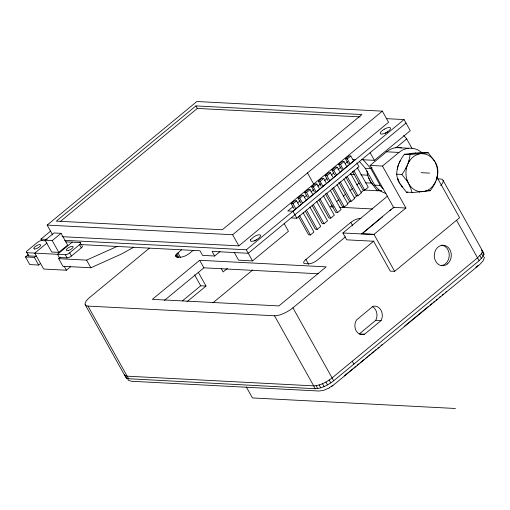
<?xml version="1.0" encoding="UTF-8"?>
<svg xmlns="http://www.w3.org/2000/svg" width="510" height="510" viewBox="0 0 510 510"><rect width="100%" height="100%" fill="white"/><g stroke="black" fill="none" stroke-linecap="round" stroke-linejoin="round"><path stroke-width="0.76" d="M381.416 190.517L376.998 190.287L372.313 184.078A19.055 15.784 -87 0 0 373.25 185.092M401.721 186.328L401.733 186.029C392.853 176.333 397.22 163.48 404.417 154.275L420.489 152.586L428.209 152.745L432.888 158.954C441.813 168.472 437.357 181.681 430.204 190.708L414.133 192.398L406.413 192.244L400.076 183.753M434.195 184.461L435.61 181.534M367.041 170.984C367.028 175.835 369.75 180.368 372.306 184.371M428.209 152.745L410.002 154.562C409.453 161.855 406.247 168.676 401.899 174.458L396.315 174.165M398.189 180.024L398.233 179.769A19.055 15.784 -87 0 1 397.8 178.334M368.768 178.06L369.954 180.534M484.5 257.174L482.995 261.037L479.649 264.601L331.71 386.516M407.311 165.285L406.483 168.204A19.055 15.784 -87 0 0 407.114 180.228L410.697 188.094L411.997 192.531M398.444 164.832L397.596 167.745A19.055 15.784 -87 0 0 397.322 169.25M436.178 180.151L437.025 177.238A19.055 15.784 -87 0 0 436.388 165.215L435.253 162.499M425.748 191.371L425.882 191.008A19.055 15.784 -87 0 0 434.214 184.129L434.252 184.352M193.029 250.365C188.566 254.586 182.593 258.691 176.109 256.791L175.606 255.669L175.982 254.815L181.509 249.798M124.389 374.837L125.364 375.781L127.149 376.176L313.695 385.866C320.522 385.56 326.757 381.958 332.086 377.91L477.532 257.856L481.51 253.604L482.301 251.8L482.211 250.378M85.221 304.75L125.989 377.7L126.964 378.643L315.295 388.728C322.122 388.422 328.357 384.82 333.687 380.772L479.132 260.718L483.11 256.466L483.901 254.662L483.811 253.24L443.043 180.291M415.21 152.975L415.044 153.344L415.312 152.968M398.151 179.934L399.368 182.491M399.005 163.442L400.369 160.631M407.872 163.895L409.288 161.313A19.055 15.784 -87 0 1 417.62 154.441L420.112 153.803M425.671 191.384L425.882 191.008L423.383 191.626M419.316 192.015L419.577 191.639L422.114 191.754M419.201 192.028L419.577 191.639A19.055 15.784 -87 0 1 410.614 186.494L408.943 184.212M292.695 206.926L287.806 210.962L292.931 211.229L355.094 159.719L352.996 159.611M291.714 217.961L296.845 218.229L359.002 166.719L356.872 162.9M52.651 234.919L47.162 225.095L196.885 101.516L382.347 111.148L388.569 122.285L238.846 245.865L62.099 236.685M195.923 105.921L56.355 221.117L222.322 229.742L361.883 114.546L195.923 105.921L197.325 108.432L360.111 116.892M60.212 221.608L197.325 108.432M41.903 240.854L40.921 239.101L50.745 230.998M45.129 240.255L53.964 232.962L61.06 233.331L67.639 245.1L58.803 252.393L51.708 252.023L45.129 240.255L52.224 240.624L61.06 233.331M40.443 263.562L38.645 265.041L29.765 264.582L25.5 256.944L27.948 254.923M47.003 243.015L34.744 253.126L43.637 269.031L66.383 270.217L70.673 266.673M25.5 256.944L34.374 257.41L36.172 255.924M72.203 242.173L57.496 254.311L59.275 257.493L67.071 257.894A3.487 1.179 -29.2 0 0 71.432 256.014L81.319 247.847A3.487 1.179 -29.2 0 0 81.778 245.756M133.837 247.159L121.355 254.095L90.85 267.756L62.959 266.309L58.688 258.672L60.486 257.187M45.549 240.784L41.654 240.586A3.487 1.179 -29.2 0 0 37.294 242.467L27.4 250.633A3.487 1.179 -29.2 0 0 26.947 252.724L65.293 254.713A3.487 1.179 -29.2 0 0 69.653 252.826L79.547 244.666A3.487 1.179 -29.2 0 0 80 242.575L65.924 241.842M149.43 248.14L89.907 297.273A14.72 4.985 -29.2 0 0 87.975 306.089L128.749 379.038M199.665 260.285L152.337 299.344L278.868 305.923L326.19 266.858L199.665 260.285L203.879 267.827L318.469 273.781M47.162 225.095L232.624 234.734L382.347 111.148M80.956 244.583L199.958 250.761L202.534 255.376L214.672 256.007L220.059 251.558M164.443 300.377L203.879 267.827M293.907 208.494L291.191 203.637L294.723 200.723L296.52 200.819L298.847 204.982M300.696 202.891L297.98 198.039L301.512 195.126L303.31 195.215L305.63 199.378M307.479 197.287L304.77 192.436L308.295 189.522L310.093 189.618L312.42 193.774M314.268 191.69L311.553 186.832L315.084 183.919L316.882 184.014L319.209 188.177M321.051 186.086L318.342 181.228L321.867 178.315L323.665 178.411L325.992 182.574M327.841 180.483L325.125 175.631L328.657 172.718L330.454 172.807L332.781 176.97M334.624 174.885L331.914 170.028L335.44 167.114L337.237 167.21L339.564 171.366M341.413 169.282L338.697 164.424L342.229 161.511L344.027 161.606L346.354 165.769M348.202 163.678L345.487 158.827L349.018 155.913L350.816 156.003L353.137 160.166M291.191 203.637L292.989 203.732L296.52 200.819M297.98 198.039L299.778 198.129L303.31 195.215M304.77 192.436L306.567 192.531L310.093 189.618M311.553 186.832L313.35 186.928L316.882 184.014M318.342 181.228L320.14 181.324L323.665 178.411M325.125 175.631L326.923 175.72L330.454 172.807M331.914 170.028L333.712 170.123L337.237 167.21M338.697 164.424L340.495 164.52L344.027 161.606M345.487 158.827L347.284 158.916L350.816 156.003M297.591 202.884L300.039 200.863M304.323 197.332L306.765 195.311M311.049 191.779L313.497 189.758M317.775 186.226L320.835 183.702M324.507 180.667L326.955 178.653M331.232 175.115L333.68 173.094M337.964 169.562L341.024 167.038M345.302 163.506L347.75 161.485M182.325 300.951L200.691 285.791L206.014 286.065L198.352 272.359M64.713 240.337L246.317 249.772L404.06 119.569L410.282 130.707L374.378 160.344L361.705 159.687M187.03 301.735L206.014 286.065M227.364 268.438L223.125 271.945L221.187 268.477M406.017 123.069L248.274 253.272L212.09 251.392L214.672 256.007M234.319 252.546L238.584 260.183L252.539 260.91L288.45 231.272L284.178 223.635M370.107 165.431L382.462 166.069L405.903 208.016L393.548 207.372L370.107 165.431L386.625 151.795A23.932 19.826 -87 0 1 401.523 147.913M372 167.56L370.783 168.561L365.262 168.274L359.263 161.236M395.741 147.97L406.693 138.924L403.69 135.405M212.938 302.806L252.781 269.911M332.195 205.256L330.359 206.773L333.502 206.939M336.485 201.718L338.933 199.69M343.224 196.152L345.678 194.131M349.962 190.587L352.416 188.566M356.707 185.028L359.155 183.007M382.462 166.069L398.979 152.439A23.932 19.826 -87 0 1 421.929 152.739M342.535 207.736L343.765 206.728M347.438 203.694L350.504 201.163M354.176 198.129L357.242 195.604M360.921 192.57L363.981 190.039L381.276 190.938M298.56 216.814L308.633 234.849L310.431 234.938L313.962 232.031L303.112 212.606M305.343 211.216L315.422 229.245L317.22 229.341L320.752 226.427L309.895 207.009M312.133 205.613L322.212 223.641L324.009 223.737L327.535 220.824L316.684 201.405M318.916 200.009L328.995 218.044L330.792 218.133L334.324 215.22L323.467 195.802M325.316 193.717L335.784 212.44L337.582 212.536L341.107 209.623L330.257 190.204M332.106 188.113L342.567 206.837L344.365 206.933L347.897 204.019L337.046 184.601M338.889 182.51L349.356 201.24L351.154 201.329L354.686 198.415L343.829 178.997M345.678 176.906L356.139 195.636L357.943 195.725L361.469 192.818L350.619 173.394M352.461 171.309L362.929 190.032L364.726 190.128L368.258 187.215L357.402 167.796M345.442 236.901L317.398 260.055A6.974 2.359 -29.2 0 1 308.684 263.823L304.999 263.632A6.974 2.359 -29.2 0 1 305.917 259.456L350.829 222.379A6.974 2.359 -29.2 0 1 359.544 218.612L361.016 218.688M436.879 177.066L459.606 217.732L394.644 271.352L390.29 271.129L373.588 241.236L346.743 239.84L342.898 232.974L387.638 196.044M405.903 208.016L373.977 234.37L361.743 233.95L393.548 207.372M382.583 216.75L361.743 233.95L342.898 232.974M389.94 210.681L391.164 209.667M393 208.15L394.23 207.143M87.975 306.089L274.52 315.779A14.72 4.985 -29.2 0 0 292.918 307.823L373.926 240.956M381.104 320.567L375.787 320.293L359.263 333.935L364.58 334.209L381.104 320.567A9.569 7.924 -87 0 0 380.983 310.207A9.569 7.924 -87 0 0 373.103 306.255L356.579 319.897A9.11 7.548 -87 0 0 356.12 330.735A9.11 7.548 -87 0 0 364.58 334.209M344.288 375.864L352.767 368.87M353.985 367.863L355.821 366.346M357.051 365.332L358.887 363.815M360.111 362.808L364.401 359.269M365.625 358.256L367.461 356.739M368.685 355.725L370.528 354.208M371.752 353.2L373.588 351.683M374.812 350.67L376.036 349.662M377.878 348.145L379.102 347.131M380.938 345.614L382.162 344.601M404.22 326.4L428.719 306.172M429.949 305.165L431.785 303.648M433.009 302.634L434.845 301.117M436.069 300.109L437.299 299.096M439.135 297.579L440.359 296.565M442.195 295.048L443.426 294.041M445.262 292.523L446.486 291.51M475.887 267.24L478.342 265.219M331.812 386.032L332.858 385.254M385.203 133.397L386.261 132.657A5.808 1.97 -29.2 0 1 387.606 131.969M254.719 241.032L256.313 239.923M410.161 186.762L410.614 186.494L410.123 186.679M329.339 387.951L323.793 390.29L319.222 391.036L131.663 381.282L128.8 380.473L127.755 379.695M58.688 258.672L86.579 260.119L117.083 246.458M401.899 174.458L406.591 180.374L407.114 180.228L406.521 180.279M409.976 153.606L411.238 153.344M376.998 190.287L378.407 190.051M406.413 192.244L407.86 192.002M412.514 153.217L413.776 153.223M421.381 153.676L423.925 153.81A19.055 15.784 -87 0 1 432.888 158.954L434.545 161.236M386.618 118.664L404.06 119.569M396.353 147.613L408.708 148.257M386.625 151.795L398.979 152.439M404.417 154.275L410.002 154.562M421.101 172.68L429.605 173.119M350.587 174.299L354.558 174.503M360.908 174.834L368.048 175.204M437.115 178.793L440.289 178.959A14.72 4.985 -29.2 0 1 440.71 185.589M365.268 182.784L372.345 183.154M365.262 168.274L374.684 185.13L380.205 185.417A26.163 21.675 -87 0 0 383.01 188.726M428.113 190.6L430.204 190.708M339.794 207.264L372.81 208.979M361.622 233.727L373.977 234.37L394.644 271.352M40.921 239.101L47.264 239.432M26.947 252.724L28.726 255.905L36.522 256.307M455.443 408.484L252.431 397.94L246.247 386.873M405.947 168.102L406.483 168.204L405.998 168.007M408.81 161.071L409.288 161.313L408.841 160.962M363.279 159.764L370.783 168.561L380.205 185.417M417.314 154.052L417.62 154.441L417.409 154.039M370.662 181.802L371.452 182.975M406.591 180.374L408.236 182.943M481.561 250.008L482.524 251.73M482.301 251.8L483.901 254.662M481.51 253.604L483.11 256.466M479.878 255.669L481.478 258.532M456.59 220.384L479.132 260.718M406.693 138.924L411.965 148.365M370.113 152.707L374.378 160.344M347.284 158.916L350 163.774M353.876 170.71L364.726 190.128M340.495 164.52L343.211 169.371M347.087 176.307L357.943 195.725M333.712 170.123L336.428 174.975M340.304 181.911L351.154 201.329M326.923 175.72L329.639 180.578M333.514 187.514L344.365 206.933M350.829 222.379L352.748 225.809M320.14 181.324L322.849 186.182M326.725 193.112L337.582 212.536M307.485 172.941L313.707 184.078M313.35 186.928L316.066 191.779M319.942 198.715L330.792 218.133M306.567 192.531L309.277 197.383M313.153 204.319L324.009 223.737M299.778 198.129L302.494 202.986M306.37 209.922L317.22 229.341M292.989 203.732L295.704 208.584M299.58 215.52L310.431 234.938M292.931 211.229L296.845 218.229M305.917 259.456L308.595 264.256M352.314 361.207L353.914 364.07M292.918 307.823L333.687 380.772M329.173 380.065L330.773 382.927M325.903 382.041L327.503 384.91M322.492 383.711L324.092 386.574M246.317 249.772L252.539 260.91M319.171 384.954L320.771 387.817M232.624 234.734L238.846 245.865M316.168 385.694L317.768 388.556M274.52 315.779L315.295 388.728M194.565 274.826L200.691 285.791M177.869 252.801L180.546 257.601M176.753 253.84L178.672 257.263M175.982 254.815L177.518 257.556M175.606 255.669L176.371 257.04M80 242.575L81.064 244.488M79.547 244.666L81.319 247.847M86.579 260.119L90.85 267.756M69.653 252.826L71.432 256.014M65.293 254.713L67.071 257.894M52.224 240.624L58.803 252.393M64.139 266.195L66.383 270.217M125.364 375.781L126.964 378.643M34.374 257.41L38.645 265.041M423.753 153.408L423.925 153.81L423.835 153.395M401.791 186.424L401.733 186.029A19.055 15.784 -87 0 0 402.67 187.042M372.313 184.078L372.364 184.461M386 193.449A26.163 21.675 -87 0 1 374.684 185.13M28.726 255.905A3.487 1.179 -29.2 0 1 28.241 254.821M372.236 306.542A9.569 7.924 -87 0 1 375.787 320.293M441.666 245.144A10.264 8.504 -87 0 1 449.24 255.402A10.264 8.504 -87 0 1 441.271 265.589M331.283 386.421A9.25 3.13 -29.2 0 1 329.231 387.664M250.537 239.738L250.416 240.937L251.647 241.37A5.808 1.97 -29.2 0 0 260.38 236.379A5.808 1.97 -29.2 0 0 254.356 236.423L250.537 239.738M384.304 129.157L381.933 130.815A5.808 1.97 -29.2 0 0 383.016 133.9A5.808 1.97 -29.2 0 0 390.526 128.648A5.808 1.97 -29.2 0 0 384.304 129.157M34.699 249.014A3.876 1.313 -29.2 0 0 40.513 245.667A3.876 1.313 -29.2 0 0 36.459 245.731A3.876 1.313 -29.2 0 0 34.699 249.014M68.493 250.461A3.876 1.313 -29.2 0 0 73.121 246.636A3.876 1.313 -29.2 0 0 67.556 248.383A3.876 1.313 -29.2 0 0 68.493 250.461M447.506 263.906A10.264 8.504 -87 0 0 446.575 246.196A10.264 8.504 -87 0 0 434.303 256.32A10.264 8.504 -87 0 0 447.506 263.906"/></g></svg>
